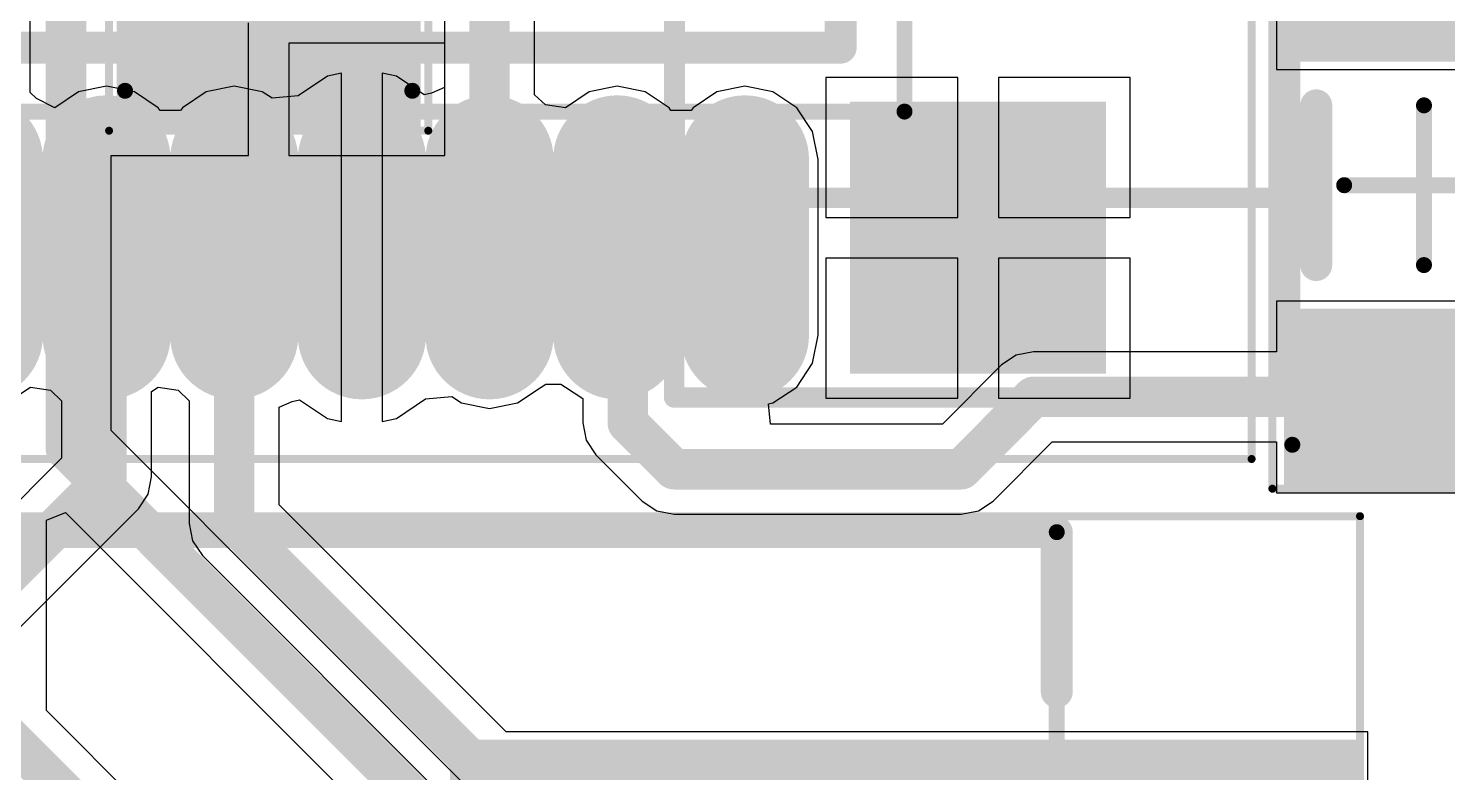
# Model space of a CAD drawing. Header units: millimetres. Extents: x 0 to 5455, y 0 to 5455.
# Drawn here: x 24.28 to 33.17, y 39.76 to 44.42 of the extents above; entities that cross this region are included whole.
import ezdxf

# ---------------------------------------------------------------- set-up
doc = ezdxf.new("R2010")
doc.units = ezdxf.units.MM
for name, color, linetype in [('BottomLayer', 5, 'Continuous'), ('BottomOverlay', 54, 'Continuous'), ('BottomPaste', 16, 'Continuous'), ('BottomSolder', 6, 'Continuous'), ('Mechanical13', 56, 'Continuous'), ('Mechanical15', 56, 'Continuous'), ('TopLayer', 1, 'Continuous'), ('TopOverlay', 2, 'Continuous'), ('TopPaste', 8, 'Continuous'), ('TopSolder', 216, 'Continuous')]:
    doc.layers.add(name, color=color, linetype=linetype)

# ---------------------------------------------------------------- blocks, each defined once
blk = doc.blocks.new('ATML_44ML_M_B_1')
at = {"layer": 'BottomLayer'}
h = blk.add_hatch(color=5, dxfattribs=at)
edge = h.paths.add_edge_path()
edge.add_arc((-4, 5.3), 0.3, 180, 360)
edge.add_line((-3.7, 5.3), (-3.7, 6.4))
edge.add_arc((-4, 6.4), 0.3, 0, 180)
edge.add_line((-4.3, 6.4), (-4.3, 5.3))
h = blk.add_hatch(color=5, dxfattribs=at)
edge = h.paths.add_edge_path()
edge.add_arc((-3.2, 5.3), 0.3, 180, 360)
edge.add_line((-2.9, 5.3), (-2.9, 6.4))
edge.add_arc((-3.2, 6.4), 0.3, 0, 180)
edge.add_line((-3.5, 6.4), (-3.5, 5.3))
h = blk.add_hatch(color=5, dxfattribs=at)
edge = h.paths.add_edge_path()
edge.add_arc((-2.4, 5.3), 0.3, 180, 360)
edge.add_line((-2.1, 5.3), (-2.1, 6.4))
edge.add_arc((-2.4, 6.4), 0.3, 0, 180)
edge.add_line((-2.7, 6.4), (-2.7, 5.3))
h = blk.add_hatch(color=5, dxfattribs=at)
edge = h.paths.add_edge_path()
edge.add_arc((-1.6, 5.3), 0.3, 180, 360)
edge.add_line((-1.3, 5.3), (-1.3, 6.4))
edge.add_arc((-1.6, 6.4), 0.3, 0, 180)
edge.add_line((-1.9, 6.4), (-1.9, 5.3))
h = blk.add_hatch(color=5, dxfattribs=at)
edge = h.paths.add_edge_path()
edge.add_arc((-0.8, 5.3), 0.3, 180, 360)
edge.add_line((-0.5, 5.3), (-0.5, 6.4))
edge.add_arc((-0.8, 6.4), 0.3, 0, 180)
edge.add_line((-1.1, 6.4), (-1.1, 5.3))
h = blk.add_hatch(color=5, dxfattribs=at)
edge = h.paths.add_edge_path()
edge.add_arc((0, 5.3), 0.3, 180, 360)
edge.add_line((0.3, 5.3), (0.3, 6.4))
edge.add_arc((0, 6.4), 0.3, 0, 180)
edge.add_line((-0.3, 6.4), (-0.3, 5.3))
at = {"layer": 'BottomPaste'}
h = blk.add_hatch(color=16, dxfattribs=at)
edge = h.paths.add_edge_path()
edge.add_arc((-4, 5.3), 0.3, 180, 360)
edge.add_line((-3.7, 5.3), (-3.7, 6.4))
edge.add_arc((-4, 6.4), 0.3, 0, 180)
edge.add_line((-4.3, 6.4), (-4.3, 5.3))
h = blk.add_hatch(color=16, dxfattribs=at)
edge = h.paths.add_edge_path()
edge.add_arc((-3.2, 5.3), 0.3, 180, 360)
edge.add_line((-2.9, 5.3), (-2.9, 6.4))
edge.add_arc((-3.2, 6.4), 0.3, 0, 180)
edge.add_line((-3.5, 6.4), (-3.5, 5.3))
h = blk.add_hatch(color=16, dxfattribs=at)
edge = h.paths.add_edge_path()
edge.add_arc((-2.4, 5.3), 0.3, 180, 360)
edge.add_line((-2.1, 5.3), (-2.1, 6.4))
edge.add_arc((-2.4, 6.4), 0.3, 0, 180)
edge.add_line((-2.7, 6.4), (-2.7, 5.3))
h = blk.add_hatch(color=16, dxfattribs=at)
edge = h.paths.add_edge_path()
edge.add_arc((-1.6, 5.3), 0.3, 180, 360)
edge.add_line((-1.3, 5.3), (-1.3, 6.4))
edge.add_arc((-1.6, 6.4), 0.3, 0, 180)
edge.add_line((-1.9, 6.4), (-1.9, 5.3))
h = blk.add_hatch(color=16, dxfattribs=at)
edge = h.paths.add_edge_path()
edge.add_arc((-0.8, 5.3), 0.3, 180, 360)
edge.add_line((-0.5, 5.3), (-0.5, 6.4))
edge.add_arc((-0.8, 6.4), 0.3, 0, 180)
edge.add_line((-1.1, 6.4), (-1.1, 5.3))
h = blk.add_hatch(color=16, dxfattribs=at)
edge = h.paths.add_edge_path()
edge.add_arc((0, 5.3), 0.3, 180, 360)
edge.add_line((0.3, 5.3), (0.3, 6.4))
edge.add_arc((0, 6.4), 0.3, 0, 180)
edge.add_line((-0.3, 6.4), (-0.3, 5.3))
at = {"layer": 'BottomSolder'}
h = blk.add_hatch(color=6, dxfattribs=at)
edge = h.paths.add_edge_path()
edge.add_arc((-4, 5.3), 0.4016, 180, 360)
edge.add_line((-3.5984, 5.3), (-3.5984, 6.4))
edge.add_arc((-4, 6.4), 0.4016, 0, 180)
edge.add_line((-4.4016, 6.4), (-4.4016, 5.3))
h = blk.add_hatch(color=6, dxfattribs=at)
edge = h.paths.add_edge_path()
edge.add_arc((-3.2, 5.3), 0.4016, 180, 360)
edge.add_line((-2.7984, 5.3), (-2.7984, 6.4))
edge.add_arc((-3.2, 6.4), 0.4016, 0, 180)
edge.add_line((-3.6016, 6.4), (-3.6016, 5.3))
h = blk.add_hatch(color=6, dxfattribs=at)
edge = h.paths.add_edge_path()
edge.add_arc((-2.4, 5.3), 0.4016, 180, 360)
edge.add_line((-1.9984, 5.3), (-1.9984, 6.4))
edge.add_arc((-2.4, 6.4), 0.4016, 0, 180)
edge.add_line((-2.8016, 6.4), (-2.8016, 5.3))
h = blk.add_hatch(color=6, dxfattribs=at)
edge = h.paths.add_edge_path()
edge.add_arc((-1.6, 5.3), 0.4016, 180, 360)
edge.add_line((-1.1984, 5.3), (-1.1984, 6.4))
edge.add_arc((-1.6, 6.4), 0.4016, 0, 180)
edge.add_line((-2.0016, 6.4), (-2.0016, 5.3))
h = blk.add_hatch(color=6, dxfattribs=at)
edge = h.paths.add_edge_path()
edge.add_arc((-0.8, 5.3), 0.4016, 180, 360)
edge.add_line((-0.3984, 5.3), (-0.3984, 6.4))
edge.add_arc((-0.8, 6.4), 0.4016, 0, 180)
edge.add_line((-1.2016, 6.4), (-1.2016, 5.3))
h = blk.add_hatch(color=6, dxfattribs=at)
edge = h.paths.add_edge_path()
edge.add_arc((0, 5.3), 0.4016, 180, 360)
edge.add_line((0.4016, 5.3), (0.4016, 6.4))
edge.add_arc((0, 6.4), 0.4016, 0, 180)
edge.add_line((-0.4016, 6.4), (-0.4016, 5.3))
h = blk.add_hatch(color=6, dxfattribs=at)
edge = h.paths.add_edge_path()
edge.add_arc((0.8, 5.3), 0.4016, 180, 360)
edge.add_line((1.2016, 5.3), (1.2016, 6.4))
edge.add_arc((0.8, 6.4), 0.4016, 0, 180)
edge.add_line((0.3984, 6.4), (0.3984, 5.3))
at = {"layer": 'BottomOverlay', "const_width": 0.2}
for points in [[(4.6, 4.6), (-4.6, 4.6)], [(-4.6, 4.6), (-4.6, -4.6)]]:
    blk.add_lwpolyline(points, dxfattribs=at)
at = {"layer": 'BottomOverlay', "const_width": 0.1}
blk.add_lwpolyline([(-4.65, 4.6, 1), (-4.55, 4.6, 1)], format="xyb", close=True, dxfattribs=at)
blk.add_lwpolyline([(-4.65, 4.6, 1), (-4.55, 4.6, 1)], format="xyb", close=True, dxfattribs=at)
at = {"layer": 'Mechanical13', "const_width": 0.1}
for points in [[(5, 5), (-5, 5)], [(-5, 5), (-5, -5)]]:
    blk.add_lwpolyline(points, dxfattribs=at)
at = {"layer": 'Mechanical13', "const_width": 0.05}
blk.add_lwpolyline([(-5.025, 5, 1), (-4.975, 5, 1)], format="xyb", close=True, dxfattribs=at)
blk.add_lwpolyline([(-5.025, 5, 1), (-4.975, 5, 1)], format="xyb", close=True, dxfattribs=at)
at = {"layer": 'Mechanical15', "const_width": 0.05}
for points in [[(7.175, 7.175), (-7.175, 7.175)], [(-7.175, 7.175), (-7.175, -7.175)]]:
    blk.add_lwpolyline(points, dxfattribs=at)
at = {"layer": 'Mechanical15', "const_width": 0.025}
blk.add_lwpolyline([(-7.1875, 7.175, 1), (-7.1625, 7.175, 1)], format="xyb", close=True, dxfattribs=at)
blk.add_lwpolyline([(-7.1875, 7.175, 1), (-7.1625, 7.175, 1)], format="xyb", close=True, dxfattribs=at)
blk = doc.blocks.new('TXC_9C_2_V_B_2')
at = {"layer": 'BottomLayer'}
blk.add_hatch(color=5, dxfattribs=at).paths.add_polyline_path([(-2, 1), (-2, -1), (-7.5, -1), (-7.5, 1)])
at = {"layer": 'BottomPaste'}
blk.add_hatch(color=16, dxfattribs=at).paths.add_polyline_path([(-2, 1), (-2, -1), (-7.5, -1), (-7.5, 1)])
at = {"layer": 'BottomSolder'}
blk.add_hatch(color=6, dxfattribs=at).paths.add_polyline_path([(-1.8984, 1.1016), (-1.8984, -1.1016), (-7.6016, -1.1016), (-7.6016, 1.1016)])
at = {"layer": 'BottomOverlay', "const_width": 0.2}
for points in [[(-5.7, -1.4), (-5.7, -2.4)], [(5.7, -2.4), (-5.7, -2.4)]]:
    blk.add_lwpolyline(points, dxfattribs=at)
at = {"layer": 'BottomOverlay', "const_width": 0.1}
for points in [[(-5.75, -1.4, 1), (-5.65, -1.4, 1)], [(-5.75, -2.4, 1), (-5.65, -2.4, 1)], [(-5.75, -2.4, 1), (-5.65, -2.4, 1)]]:
    blk.add_lwpolyline(points, format="xyb", close=True, dxfattribs=at)
at = {"layer": 'Mechanical13', "const_width": 0.1}
for points in [[(-5.7, 2.4), (-5.7, -2.4)], [(5.7, -2.4), (-5.7, -2.4)]]:
    blk.add_lwpolyline(points, dxfattribs=at)
at = {"layer": 'Mechanical13', "const_width": 0.05}
blk.add_lwpolyline([(-5.725, -2.4, 1), (-5.675, -2.4, 1)], format="xyb", close=True, dxfattribs=at)
blk.add_lwpolyline([(-5.725, -2.4, 1), (-5.675, -2.4, 1)], format="xyb", close=True, dxfattribs=at)
at = {"layer": 'Mechanical15', "const_width": 0.05}
for points in [[(-7.6, 2.5), (-7.6, -2.5)], [(7.6, -2.5), (-7.6, -2.5)]]:
    blk.add_lwpolyline(points, dxfattribs=at)
at = {"layer": 'Mechanical15', "const_width": 0.025}
blk.add_lwpolyline([(-7.6125, -2.5, 1), (-7.5875, -2.5, 1)], format="xyb", close=True, dxfattribs=at)
blk.add_lwpolyline([(-7.6125, -2.5, 1), (-7.5875, -2.5, 1)], format="xyb", close=True, dxfattribs=at)
blk = doc.blocks.new('RESC3216X70X50LL05T20_B_10')
at = {"layer": 'BottomLayer'}
for points in [[(-0.875, 0.775), (-0.875, -0.775), (-1.775, -0.775), (-1.775, 0.775)], [(1.775, 0.775), (1.775, -0.775), (0.875, -0.775), (0.875, 0.775)]]:
    blk.add_hatch(color=5, dxfattribs=at).paths.add_polyline_path(points)
at = {"layer": 'BottomPaste'}
for points in [[(-0.875, 0.775), (-0.875, -0.775), (-1.775, -0.775), (-1.775, 0.775)], [(1.775, 0.775), (1.775, -0.775), (0.875, -0.775), (0.875, 0.775)]]:
    blk.add_hatch(color=16, dxfattribs=at).paths.add_polyline_path(points)
at = {"layer": 'BottomSolder'}
for points in [[(-0.7734, 0.8766), (-0.7734, -0.8766), (-1.8766, -0.8766), (-1.8766, 0.8766)], [(1.8766, 0.8766), (1.8766, -0.8766), (0.7734, -0.8766), (0.7734, 0.8766)]]:
    blk.add_hatch(color=6, dxfattribs=at).paths.add_polyline_path(points)
at = {"layer": 'BottomOverlay', "const_width": 0.2}
for points in [[(0.5, 0.675), (-0.5, 0.675)], [(0.5, -0.675), (-0.5, -0.675)]]:
    blk.add_lwpolyline(points, dxfattribs=at)
at = {"layer": 'BottomOverlay', "const_width": 0.1}
for points in [[(-0.55, 0.675, 1), (-0.45, 0.675, 1)], [(0.45, 0.675, 1), (0.55, 0.675, 1)], [(-0.55, -0.675, 1), (-0.45, -0.675, 1)], [(0.45, -0.675, 1), (0.55, -0.675, 1)]]:
    blk.add_lwpolyline(points, format="xyb", close=True, dxfattribs=at)
at = {"layer": 'Mechanical13', "const_width": 0.1}
for points in [[(1.625, 0.825), (-1.625, 0.825)], [(-1.625, -0.825), (-1.625, 0.825)], [(1.625, -0.825), (1.625, 0.825)], [(1.625, -0.825), (-1.625, -0.825)]]:
    blk.add_lwpolyline(points, dxfattribs=at)
at = {"layer": 'Mechanical13', "const_width": 0.05}
for points in [[(-1.65, 0.825, 1), (-1.6, 0.825, 1)], [(-1.65, 0.825, 1), (-1.6, 0.825, 1)], [(1.6, 0.825, 1), (1.65, 0.825, 1)], [(1.6, 0.825, 1), (1.65, 0.825, 1)], [(-1.65, -0.825, 1), (-1.6, -0.825, 1)], [(-1.65, -0.825, 1), (-1.6, -0.825, 1)], [(1.6, -0.825, 1), (1.65, -0.825, 1)], [(1.6, -0.825, 1), (1.65, -0.825, 1)]]:
    blk.add_lwpolyline(points, format="xyb", close=True, dxfattribs=at)
at = {"layer": 'Mechanical15'}
for points, const_width in [([(1.9, 0.95), (-1.9, 0.95)], 0.05), ([(-1.9, -0.95), (-1.9, 0.95)], 0.05), ([(1.9, -0.95), (1.9, 0.95)], 0.05), ([(0, -0.5), (0, 0.5)], 0.1), ([(0.5, 0), (-0.5, 0)], 0.1), ([(1.9, -0.95), (-1.9, -0.95)], 0.05)]:
    blk.add_lwpolyline(points, dxfattribs=dict(at, const_width=const_width))
for points, const_width in [([(-1.9125, 0.95, 1), (-1.8875, 0.95, 1)], 0.025), ([(-1.9125, 0.95, 1), (-1.8875, 0.95, 1)], 0.025), ([(1.8875, 0.95, 1), (1.9125, 0.95, 1)], 0.025), ([(1.8875, 0.95, 1), (1.9125, 0.95, 1)], 0.025), ([(-0.025, 0.5, 1), (0.025, 0.5, 1)], 0.05), ([(-0.525, 0, 1), (-0.475, 0, 1)], 0.05), ([(0.475, 0, 1), (0.525, 0, 1)], 0.05), ([(-0.025, -0.5, 1), (0.025, -0.5, 1)], 0.05), ([(-1.9125, -0.95, 1), (-1.8875, -0.95, 1)], 0.025), ([(-1.9125, -0.95, 1), (-1.8875, -0.95, 1)], 0.025), ([(1.8875, -0.95, 1), (1.9125, -0.95, 1)], 0.025), ([(1.8875, -0.95, 1), (1.9125, -0.95, 1)], 0.025)]:
    blk.add_lwpolyline(points, format="xyb", close=True, dxfattribs=dict(at, const_width=const_width))
blk = doc.blocks.new('434121025816_19')
at = {"layer": 'TopLayer'}
for points in [[(-4, 0.7), (-2.5, 0.7), (-2.5, -0.7), (-4, -0.7)], [(2.5, 0.7), (4, 0.7), (4, -0.7), (2.5, -0.7)]]:
    blk.add_hatch(color=1, dxfattribs=at).paths.add_polyline_path(points)
at = {"layer": 'TopPaste'}
for points in [[(-4, 0.7), (-2.5, 0.7), (-2.5, -0.7), (-4, -0.7)], [(2.5, 0.7), (4, 0.7), (4, -0.7), (2.5, -0.7)]]:
    blk.add_hatch(color=8, dxfattribs=at).paths.add_polyline_path(points)
at = {"layer": 'TopSolder'}
for points in [[(-4.1016, 0.8016), (-2.3984, 0.8016), (-2.3984, -0.8016), (-4.1016, -0.8016)], [(2.3984, 0.8016), (4.1016, 0.8016), (4.1016, -0.8016), (2.3984, -0.8016)]]:
    blk.add_hatch(color=216, dxfattribs=at).paths.add_polyline_path(points)
at = {"layer": 'Mechanical13', "const_width": 0.127}
for points in [[(-3, -1.9), (-3, 1.9)], [(3, 1.9), (-3, 1.9)], [(3, -1.9), (3, 1.9)], [(3, -1.9), (-3, -1.9)]]:
    blk.add_lwpolyline(points, dxfattribs=at)
at = {"layer": 'Mechanical13', "const_width": 0.0635}
for points in [[(-3.0317, 1.9, 1), (-2.9682, 1.9, 1)], [(-3.0317, 1.9, 1), (-2.9682, 1.9, 1)], [(2.9682, 1.9, 1), (3.0317, 1.9, 1)], [(2.9682, 1.9, 1), (3.0317, 1.9, 1)], [(-3.0317, -1.9, 1), (-2.9682, -1.9, 1)], [(-3.0317, -1.9, 1), (-2.9682, -1.9, 1)], [(2.9682, -1.9, 1), (3.0317, -1.9, 1)], [(2.9682, -1.9, 1), (3.0317, -1.9, 1)]]:
    blk.add_lwpolyline(points, format="xyb", close=True, dxfattribs=at)
at = {"layer": 'Mechanical15', "const_width": 0.127}
for points in [[(4.25, 1.905), (-4.25, 1.905)], [(-4.25, -1.905), (-4.25, 1.905)], [(4.25, -1.905), (4.25, 1.905)], [(4.25, -1.905), (-4.25, -1.905)]]:
    blk.add_lwpolyline(points, dxfattribs=at)
at = {"layer": 'Mechanical15', "const_width": 0.0635}
for points in [[(-4.2817, 1.905, 1), (-4.2182, 1.905, 1)], [(-4.2817, 1.905, 1), (-4.2182, 1.905, 1)], [(4.2182, 1.905, 1), (4.2817, 1.905, 1)], [(4.2182, 1.905, 1), (4.2817, 1.905, 1)], [(-4.2817, -1.905, 1), (-4.2182, -1.905, 1)], [(-4.2817, -1.905, 1), (-4.2182, -1.905, 1)], [(4.2182, -1.905, 1), (4.2817, -1.905, 1)], [(4.2182, -1.905, 1), (4.2817, -1.905, 1)]]:
    blk.add_lwpolyline(points, format="xyb", close=True, dxfattribs=at)
at = {"layer": 'TopOverlay', "const_width": 0.127}
for points in [[(-3, 0.95), (-3, 1.9)], [(3, 1.9), (-3, 1.9)], [(3, 0.95), (3, 1.9)], [(-3, -1.9), (-3, -0.95)], [(3, -1.9), (3, -0.95)], [(3, -1.9), (-3, -1.9)]]:
    blk.add_lwpolyline(points, dxfattribs=at)
at = {"layer": 'TopOverlay'}
for points, const_width in [([(-3.0317, 1.9, 1), (-2.9682, 1.9, 1)], 0.0635), ([(-3.0317, 1.9, 1), (-2.9682, 1.9, 1)], 0.0635), ([(2.9682, 1.9, 1), (3.0317, 1.9, 1)], 0.0635), ([(2.9682, 1.9, 1), (3.0317, 1.9, 1)], 0.0635), ([(-3.0317, 0.95, 1), (-2.9682, 0.95, 1)], 0.0635), ([(0.95, 0, 1), (-0.95, 0, 1)], 0.127), ([(2.9682, 0.95, 1), (3.0317, 0.95, 1)], 0.0635), ([(-0.9818, 0, 1), (-0.9183, 0, 1)], 0.0635), ([(0.9183, 0, 1), (0.9818, 0, 1)], 0.0635), ([(-3.0317, -0.95, 1), (-2.9682, -0.95, 1)], 0.0635), ([(2.9682, -0.95, 1), (3.0317, -0.95, 1)], 0.0635), ([(-3.0317, -1.9, 1), (-2.9682, -1.9, 1)], 0.0635), ([(-3.0317, -1.9, 1), (-2.9682, -1.9, 1)], 0.0635), ([(2.9682, -1.9, 1), (3.0317, -1.9, 1)], 0.0635), ([(2.9682, -1.9, 1), (3.0317, -1.9, 1)], 0.0635)]:
    blk.add_lwpolyline(points, format="xyb", close=True, dxfattribs=dict(at, const_width=const_width))
blk = doc.blocks.new('CAPC3216X180X55LL20T25_32')
at = {"layer": 'TopLayer'}
for points in [[(-1.85, -0.85), (-1.85, 0.85), (-0.7, 0.85), (-0.7, -0.85)], [(0.7, -0.85), (0.7, 0.85), (1.85, 0.85), (1.85, -0.85)]]:
    blk.add_hatch(color=1, dxfattribs=at).paths.add_polyline_path(points)
at = {"layer": 'TopPaste'}
for points in [[(-1.85, -0.85), (-1.85, 0.85), (-0.7, 0.85), (-0.7, -0.85)], [(0.7, -0.85), (0.7, 0.85), (1.85, 0.85), (1.85, -0.85)]]:
    blk.add_hatch(color=8, dxfattribs=at).paths.add_polyline_path(points)
at = {"layer": 'TopSolder'}
for points in [[(-1.9516, -0.9516), (-1.9516, 0.9516), (-0.5984, 0.9516), (-0.5984, -0.9516)], [(0.5984, -0.9516), (0.5984, 0.9516), (1.9516, 0.9516), (1.9516, -0.9516)]]:
    blk.add_hatch(color=216, dxfattribs=at).paths.add_polyline_path(points)
at = {"layer": 'Mechanical13', "const_width": 0.1}
for points in [[(-1.7, 0.9), (1.7, 0.9)], [(-1.7, 0.9), (-1.7, -0.9)], [(1.7, 0.9), (1.7, -0.9)], [(-1.7, -0.9), (1.7, -0.9)]]:
    blk.add_lwpolyline(points, dxfattribs=at)
at = {"layer": 'Mechanical13', "const_width": 0.05}
for points in [[(-1.725, 0.9, 1), (-1.675, 0.9, 1)], [(-1.725, 0.9, 1), (-1.675, 0.9, 1)], [(1.675, 0.9, 1), (1.725, 0.9, 1)], [(1.675, 0.9, 1), (1.725, 0.9, 1)], [(-1.725, -0.9, 1), (-1.675, -0.9, 1)], [(-1.725, -0.9, 1), (-1.675, -0.9, 1)], [(1.675, -0.9, 1), (1.725, -0.9, 1)], [(1.675, -0.9, 1), (1.725, -0.9, 1)]]:
    blk.add_lwpolyline(points, format="xyb", close=True, dxfattribs=at)
at = {"layer": 'Mechanical15'}
for points, const_width in [([(-1.95, 1), (1.95, 1)], 0.05), ([(-1.95, 1), (-1.95, -1)], 0.05), ([(1.95, 1), (1.95, -1)], 0.05), ([(0, 0.5), (0, -0.5)], 0.1), ([(-0.5, 0), (0.5, 0)], 0.1), ([(-1.95, -1), (1.95, -1)], 0.05)]:
    blk.add_lwpolyline(points, dxfattribs=dict(at, const_width=const_width))
for points, const_width in [([(-1.9625, 1, 1), (-1.9375, 1, 1)], 0.025), ([(-1.9625, 1, 1), (-1.9375, 1, 1)], 0.025), ([(1.9375, 1, 1), (1.9625, 1, 1)], 0.025), ([(1.9375, 1, 1), (1.9625, 1, 1)], 0.025), ([(-0.025, 0.5, 1), (0.025, 0.5, 1)], 0.05), ([(-0.525, 0, 1), (-0.475, 0, 1)], 0.05), ([(0.475, 0, 1), (0.525, 0, 1)], 0.05), ([(-0.025, -0.5, 1), (0.025, -0.5, 1)], 0.05), ([(-1.9625, -1, 1), (-1.9375, -1, 1)], 0.025), ([(-1.9625, -1, 1), (-1.9375, -1, 1)], 0.025), ([(1.9375, -1, 1), (1.9625, -1, 1)], 0.025), ([(1.9375, -1, 1), (1.9625, -1, 1)], 0.025)]:
    blk.add_lwpolyline(points, format="xyb", close=True, dxfattribs=dict(at, const_width=const_width))
at = {"layer": 'TopOverlay', "const_width": 0.2}
for points in [[(-0.3, 0.75), (0.3, 0.75)], [(-0.3, -0.75), (0.3, -0.75)]]:
    blk.add_lwpolyline(points, dxfattribs=at)
at = {"layer": 'TopOverlay', "const_width": 0.1}
for points in [[(-0.35, 0.75, 1), (-0.25, 0.75, 1)], [(0.25, 0.75, 1), (0.35, 0.75, 1)], [(-0.35, -0.75, 1), (-0.25, -0.75, 1)], [(0.25, -0.75, 1), (0.35, -0.75, 1)]]:
    blk.add_lwpolyline(points, format="xyb", close=True, dxfattribs=at)

msp = doc.modelspace()

# ---------------------------------------------------------------- linework, layer by layer
at = {"layer": 'BottomLayer'}
for p, q in [((32.095, 45.359), (32.095, 44.159)), ((26.8826, 45.211), (26.8826, 44.0462)), ((27.4474, 43.9991), (27.4474, 45.094)), ((24.2854, 44.0149), (24.2854, 44.714)), ((26.1488, 44.1169), (25.9656, 43.9944)), ((26.238, 44.1346), (26.1488, 44.1169)), ((26.238, 43.045), (26.238, 44.1346)), ((26.5812, 44.1169), (26.492, 44.1346)), ((26.492, 44.1346), (26.492, 43.045)), ((26.7556, 44.0003), (26.5812, 44.1169)), ((32.095, 44.159), (33.945, 44.159)), ((24.765, 44.0538), (24.5894, 44.0189)), ((24.9406, 44.0189), (24.765, 44.0538)), ((25.565, 44.0538), (25.3894, 44.0189)), ((25.7406, 44.0189), (25.565, 44.0538)), ((26.8826, 44.0462), (26.8013, 44.0106)), ((27.965, 44.0538), (27.7894, 44.0189)), ((28.1406, 44.0189), (27.965, 44.0538)), ((28.765, 44.0538), (28.5894, 44.0189)), ((28.9406, 44.0189), (28.765, 44.0538)), ((24.3258, 43.9762), (24.2854, 44.0149)), ((24.4406, 43.9194), (24.3258, 43.9762)), ((24.5894, 44.0189), (24.4406, 43.9194)), ((25.0894, 43.9194), (24.9406, 44.0189)), ((25.3894, 44.0189), (25.2406, 43.9194)), ((25.8018, 43.978), (25.7406, 44.0189)), ((25.9656, 43.9944), (25.8018, 43.978)), ((26.8013, 44.0106), (26.7556, 44.0003)), ((27.516, 43.937), (27.4474, 43.9991)), ((27.6406, 43.9194), (27.516, 43.937)), ((27.7894, 44.0189), (27.6406, 43.9194)), ((28.2894, 43.9194), (28.1406, 44.0189)), ((28.5894, 44.0189), (28.4406, 43.9194)), ((29.0894, 43.9194), (28.9406, 44.0189)), ((25.1015, 43.9014), (25.0894, 43.9194)), ((25.2285, 43.9014), (25.1015, 43.9014)), ((25.2406, 43.9194), (25.2285, 43.9014)), ((28.3015, 43.9014), (28.2894, 43.9194)), ((28.4285, 43.9014), (28.3015, 43.9014)), ((28.4406, 43.9194), (28.4285, 43.9014)), ((29.1889, 43.7706), (29.0894, 43.9194)), ((29.2238, 43.595), (29.1889, 43.7706)), ((29.2238, 42.495), (29.2238, 43.595)), ((26.238, 41.9554), (26.238, 43.045)), ((26.492, 43.045), (26.492, 41.9554)), ((33.945, 42.709), (32.095, 42.709)), ((32.095, 42.709), (32.095, 42.3914)), ((29.1889, 42.3194), (29.2238, 42.495)), ((30.4649, 42.3699), (30.3733, 42.3087)), ((30.573, 42.3914), (30.4649, 42.3699)), ((32.095, 42.3914), (30.573, 42.3914)), ((30.573, 42.3914), (30.573, 42.3914)), ((29.0894, 42.1706), (29.1889, 42.3194)), ((30.3733, 42.3087), (30.003, 41.9384)), ((30.3733, 42.3087), (30.3733, 42.3087)), ((24.1406, 42.0711), (24.2894, 42.1706)), ((24.2894, 42.1706), (24.4136, 42.1509)), ((25.0474, 42.1425), (25.0894, 42.1706)), ((25.0894, 42.1706), (25.2136, 42.1509)), ((27.3406, 42.0711), (27.4883, 42.1698)), ((27.4883, 42.1698), (27.5181, 42.1886)), ((27.5181, 42.1886), (27.6119, 42.1886)), ((27.6119, 42.1886), (27.6417, 42.1698)), ((27.6417, 42.1698), (27.7488, 42.0983)), ((28.9406, 42.0711), (29.0894, 42.1706)), ((24.4136, 42.1509), (24.4826, 42.084)), ((24.4826, 42.084), (24.4826, 41.725)), ((25.0474, 41.608), (25.0474, 42.1425)), ((25.2136, 42.1509), (25.2826, 42.084)), ((25.2826, 42.084), (25.2826, 41.316)), ((25.8474, 42.0438), (25.9287, 42.0794)), ((25.9287, 42.0794), (25.9744, 42.0897)), ((25.9744, 42.0897), (26.1488, 41.9731)), ((26.5812, 41.9731), (26.7644, 42.0956)), ((26.7644, 42.0956), (26.9282, 42.112)), ((26.9282, 42.112), (26.9894, 42.0711)), ((26.9894, 42.0711), (27.165, 42.0362)), ((27.165, 42.0362), (27.3406, 42.0711)), ((27.7488, 42.0983), (27.7488, 41.9458)), ((28.912, 42.0654), (28.9406, 42.0711)), ((28.9245, 41.9384), (28.912, 42.0654)), ((25.8474, 41.433), (25.8474, 42.0438)), ((26.1488, 41.9731), (26.238, 41.9554)), ((26.492, 41.9554), (26.5812, 41.9731)), ((27.7488, 41.9458), (27.7488, 41.9458)), ((27.7488, 41.9458), (27.7703, 41.8377)), ((30.003, 41.9384), (28.9245, 41.9384)), ((27.7703, 41.8377), (27.8315, 41.7461)), ((30.3197, 41.4563), (30.69, 41.8266)), ((30.69, 41.8266), (32.095, 41.8266)), ((32.095, 41.8266), (32.095, 41.509)), ((24.4826, 41.725), (22.7696, 40.012)), ((27.8315, 41.7461), (28.1213, 41.4563)), ((25.0259, 41.4999), (25.0474, 41.608)), ((25.0474, 41.608), (25.0474, 41.608)), ((24.9647, 41.4083), (25.0259, 41.4999)), ((28.1213, 41.4563), (28.2129, 41.3951)), ((30.2281, 41.3951), (30.3197, 41.4563)), ((32.095, 41.509), (33.5456, 41.509)), ((23.169, 39.6126), (24.9647, 41.4083)), ((24.9647, 41.4083), (24.9647, 41.4083)), ((27.2684, 40.012), (25.8474, 41.433)), ((28.2129, 41.3951), (28.321, 41.3736)), ((28.321, 41.3736), (28.321, 41.3736)), ((28.321, 41.3736), (30.12, 41.3736)), ((30.12, 41.3736), (30.2281, 41.3951)), ((30.12, 41.3736), (30.12, 41.3736)), ((25.2826, 41.316), (25.2826, 41.316)), ((25.2826, 41.316), (25.3041, 41.2079)), ((25.3041, 41.2079), (25.3653, 41.1163)), ((25.3653, 41.1163), (26.869, 39.6126)), ((32.669, 40.012), (27.2684, 40.012)), ((32.669, 37.712), (32.669, 40.012))]:
    msp.add_line(p, q, dxfattribs=at)
at = {"layer": 'BottomLayer', "const_width": 0.254}
for points in [[(27.165, 43.045), (27.165, 45.211)], [(24.765, 41.608), (24.765, 43.045)], [(25.565, 41.316), (25.565, 43.045)], [(27.965, 43.045), (28.0312, 42.9788)], [(28.0312, 41.9458), (28.0312, 42.9788)], [(30.12, 41.656), (30.573, 42.109)], [(30.573, 42.109), (33.02, 42.109)], [(33.02, 42.109), (33.345, 42.109)], [(28.0312, 41.9458), (28.321, 41.656)], [(22.019, 38.862), (24.765, 41.608)], [(28.321, 41.656), (30.12, 41.656)], [(25.565, 41.316), (28.019, 38.862)]]:
    msp.add_lwpolyline(points, dxfattribs=at)
at = {"layer": 'BottomLayer', "const_width": 0.127}
for points in [[(24.7015, 43.045, 1), (24.8285, 43.045, 1)], [(25.5015, 43.045, 1), (25.6285, 43.045, 1)], [(27.1015, 43.045, 1), (27.2285, 43.045, 1)], [(27.9015, 43.045, 1), (28.0285, 43.045, 1)], [(27.9677, 42.9788, 1), (28.0947, 42.9788, 1)], [(27.9677, 42.9788, 1), (28.0947, 42.9788, 1)], [(30.5095, 42.109, 1), (30.6365, 42.109, 1)], [(30.5095, 42.109, 1), (30.6365, 42.109, 1)], [(32.9565, 42.109, 1), (33.0835, 42.109, 1)], [(32.9565, 42.109, 1), (33.0835, 42.109, 1)], [(27.9677, 41.9458, 1), (28.0947, 41.9458, 1)], [(27.9677, 41.9458, 1), (28.0947, 41.9458, 1)], [(24.7015, 41.608, 1), (24.8285, 41.608, 1)], [(24.7015, 41.608, 1), (24.8285, 41.608, 1)], [(28.2575, 41.656, 1), (28.3845, 41.656, 1)], [(28.2575, 41.656, 1), (28.3845, 41.656, 1)], [(30.0565, 41.656, 1), (30.1835, 41.656, 1)], [(30.0565, 41.656, 1), (30.1835, 41.656, 1)], [(25.5015, 41.316, 1), (25.6285, 41.316, 1)], [(25.5015, 41.316, 1), (25.6285, 41.316, 1)]]:
    msp.add_lwpolyline(points, format="xyb", close=True, dxfattribs=at)
at = {"layer": 'TopLayer'}
for p, q in [((25.654, 43.621), (25.654, 44.45)), ((26.885, 44.323), (25.908, 44.323)), ((25.908, 44.323), (25.908, 43.621)), ((26.885, 43.621), (26.885, 44.323)), ((30.099, 44.109), (29.272, 44.109)), ((29.272, 44.109), (29.272, 43.232)), ((30.099, 43.232), (30.099, 44.109)), ((31.18, 44.109), (30.353, 44.109)), ((30.353, 44.109), (30.353, 43.232)), ((31.18, 43.232), (31.18, 44.109)), ((24.7934, 41.898), (24.7934, 43.621)), ((24.7934, 43.621), (25.654, 43.621)), ((25.908, 43.621), (26.885, 43.621)), ((29.272, 43.232), (30.099, 43.232)), ((30.353, 43.232), (31.18, 43.232)), ((30.099, 42.978), (29.272, 42.978)), ((29.272, 42.978), (29.272, 42.101)), ((30.099, 42.101), (30.099, 42.978)), ((31.18, 42.978), (30.353, 42.978)), ((30.353, 42.978), (30.353, 42.101)), ((31.18, 42.101), (31.18, 42.978)), ((29.272, 42.101), (30.099, 42.101)), ((30.353, 42.101), (31.18, 42.101)), ((29.7754, 36.916), (24.7934, 41.898)), ((24.3894, 41.3372), (24.5068, 41.3858)), ((24.5068, 41.3858), (29.376, 36.5166)), ((24.3894, 40.145), (24.3894, 41.3372)), ((29.2587, 35.2757), (24.3894, 40.145))]:
    msp.add_line(p, q, dxfattribs=at)
at = {"layer": 'TopLayer', "const_width": 0.254}
for points in [[(24.511, 41.781), (24.511, 45.339)], [(24.511, 41.781), (30.226, 36.066)], [(24.107, 40.028), (32.131, 32.004)]]:
    msp.add_lwpolyline(points, dxfattribs=at)
at = {"layer": 'TopLayer', "const_width": 0.127}
msp.add_lwpolyline([(24.4475, 41.781, 1), (24.5745, 41.781, 1)], format="xyb", close=True, dxfattribs=at)
msp.add_lwpolyline([(24.4475, 41.781, 1), (24.5745, 41.781, 1)], format="xyb", close=True, dxfattribs=at)

# ---------------------------------------------------------------- block references
for name, p, rotation in [('ATML_44ML_M_B_1', (24.765, 48.895), 180), ('434121025816_19', (30.226, 46.355), 270), ('CAPC3216X180X55LL20T25_32', (25.781, 45.725), 90), ('RESC3216X70X50LL05T20_B_10', (33.02, 43.434), 270), ('TXC_9C_2_V_B_2', (25.019, 38.862), 180)]:
    msp.add_blockref(name, p, dxfattribs=dict(rotation=rotation))

doc.saveas('drawing.dxf')
